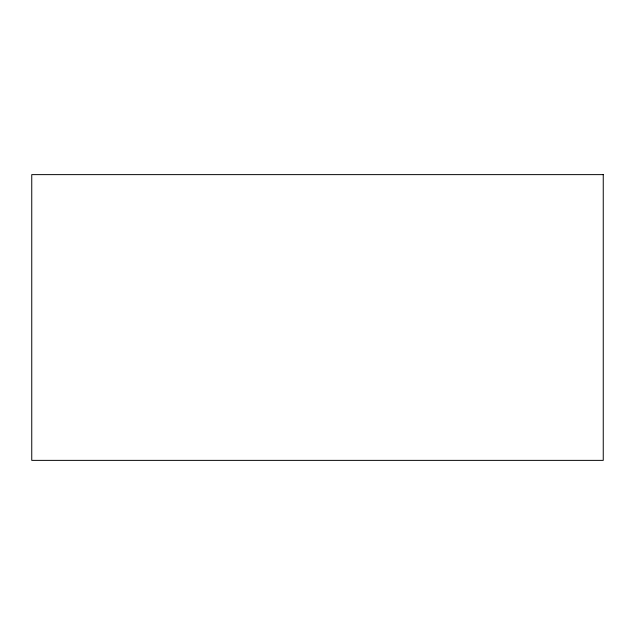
<?xml version="1.0" encoding="UTF-8"?>
<svg xmlns="http://www.w3.org/2000/svg" width="635" height="635" viewBox="0 0 635 635"><rect width="100%" height="100%" fill="white"/><g stroke="black" fill="none" stroke-linecap="round" stroke-linejoin="round"><path stroke-width="0.95" d="M603.25 174.625L31.75 174.625L31.75 460.375L603.25 460.375L603.25 174.625"/></g></svg>
